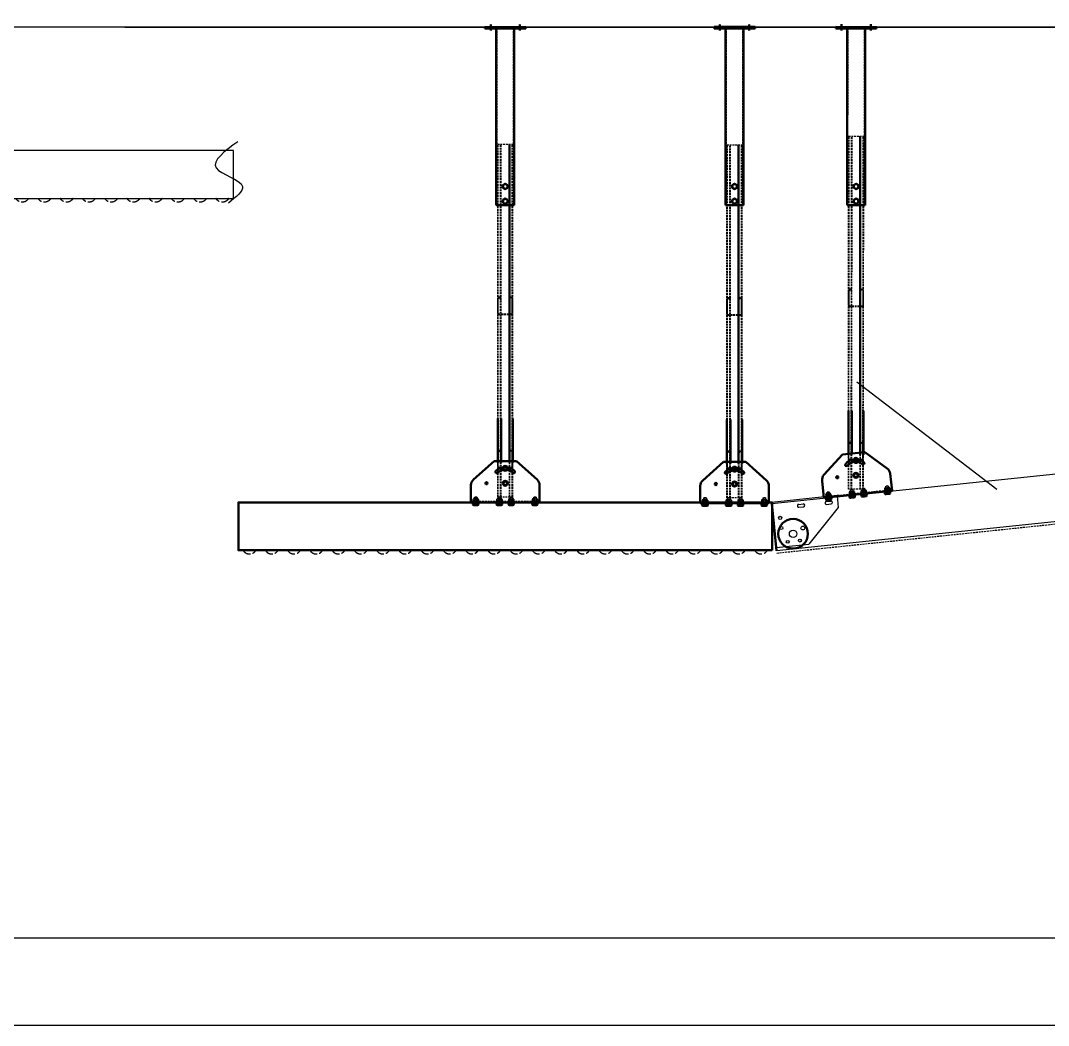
# Model space of a CAD drawing. Header units: millimetres. Extents: x 0 to 461941, y -159644 to 4828.
# Drawn here: x 145868 to 149389, y -151818 to -148375 of the extents above; entities that cross this region are included whole.
import ezdxf

# ---------------------------------------------------------------- set-up
doc = ezdxf.new("R2010")
doc.units = ezdxf.units.MM
for name, pattern in [('Xref Conv Decant Empty Tote$0$AM_ISO02W050', [7.5, 6, -1.5]), ('Xref Conv Decant In$0$AM_ISO02W050', [7.5, 6, -1.5]), ('Xref Conv Decant In$0$CENTER', [7, 4, -1, 1, -1]), ('Xref Conv Decant In$0$HIDDEN', [9.525, 6.35, -3.175]), ('Xref Conv Decant In$0$P02582 Conveyor Elevations$0$HIDDEN', [9.525, 6.35, -3.175])]:
    doc.linetypes.add(name, pattern=pattern)
for name, color, linetype in [('AM_BOR', 4, 'Continuous'), ('Xref Conv Decant Empty Tote$0$B', 4, 'Continuous'), ('Xref Conv Decant Empty Tote$0$Conv - Empty Tote', 35, 'Continuous'), ('Xref Conv Decant Empty Tote$0$Mezz', 1, 'Continuous'), ('Xref Conv Decant In$0$P02582 Conveyor Elevations$0$Conv', 131, 'Continuous'), ('Xref Conv Decant In$0$P_Number1', 4, 'Continuous'), ('Xref Conv Decant Product Tote$0$B', 4, 'Continuous')]:
    doc.layers.add(name, color=color, linetype=linetype)
for name, color, linetype, lineweight in [('Xref Conv Decant Empty Tote$0$Hidden', 9, 'Xref Conv Decant Empty Tote$0$AM_ISO02W050', 25), ('Xref Conv Decant In$0$Conv Decant In Out', 5, 'Continuous', 50), ('Xref Conv Decant In$0$ConvBed', 5, 'Continuous', 50), ('Xref Conv Decant In$0$Hidden', 9, 'Xref Conv Decant In$0$AM_ISO02W050', 25)]:
    doc.layers.add(name, color=color, linetype=linetype, lineweight=lineweight)

# ---------------------------------------------------------------- blocks, each defined once
blk = doc.blocks.new('*U177')
blk.add_lwpolyline([(0, 0), (914.4, 0), (914.4, -163.5), (0, -163.5)], close=True)
at = {"layer": 'Xref Conv Decant Empty Tote$0$Hidden', "ltscale": 5}
for centre in [(38.1, -12), (114.3, -12), (190.5, -12), (266.7, -12), (342.9, -12), (419.1, -12), (495.3, -12), (571.5, -12), (647.7, -12), (723.9, -12), (800.1, -12), (876.3, -12)]:
    blk.add_arc(centre, 25, 28.6854, 151.3146, dxfattribs=at)
blk = doc.blocks.new('Xref Conv Decant Empty Tote')
at = {"layer": 'Xref Conv Decant Empty Tote$0$B'}
blk.add_line((242903.7, -148397.6), (134788.8, -148397.6), dxfattribs=at)
at = {"layer": 'Xref Conv Decant Empty Tote$0$Conv - Empty Tote'}
blk.add_spline([(146611.9, -148790.4), (146537.9, -148880.2), (146627.8, -148943.5), (146579.7, -149000.6)], degree=3, dxfattribs=at)
at = {"layer": 'Xref Conv Decant Empty Tote$0$Mezz'}
blk.add_lwpolyline([(144253.6, -151517.6), (239475.4, -151517.6), (239475.4, -151817.6), (144253.6, -151817.6)], close=True, dxfattribs=at)
at = {"layer": 'Xref Conv Decant Empty Tote$0$Conv - Empty Tote', "xscale": -1, "rotation": 180}
blk.add_blockref('*U177', (145682.6, -148984.6), dxfattribs=at)
blk = doc.blocks.new('Xref Conv Decant Product Tote')
at = {"layer": 'Xref Conv Decant Product Tote$0$B'}
blk.add_line((242903.7, -148397.6), (134788.8, -148397.6), dxfattribs=at)
blk = doc.blocks.new('*U450')
blk.add_lwpolyline([(0, 0), (1828.8, 0), (1828.8, -163.5), (0, -163.5)], close=True)
at = {"layer": 'Xref Conv Decant In$0$Hidden', "ltscale": 5}
for centre in [(38.1, -12), (114.3, -12), (190.5, -12), (266.7, -12), (342.9, -12), (419.1, -12), (495.3, -12), (571.5, -12), (647.7, -12), (723.9, -12), (800.1, -12), (876.3, -12), (952.5, -12), (1028.7, -12), (1104.9, -12), (1181.1, -12), (1257.3, -12), (1333.5, -12), (1409.7, -12), (1485.9, -12), (1562.1, -12), (1638.3, -12), (1714.5, -12), (1790.7, -12)]:
    blk.add_arc(centre, 25, 28.6854, 151.3146, dxfattribs=at)
blk = doc.blocks.new('*U453')
at = {"linetype": 'Continuous'}
for p, q in [((0, 0), (0, -59.2)), ((0, 0), (235, 0)), ((235, 0), (235, -59.2)), ((79.4, -141.4), (8.5, -78.2)), ((155.6, -141.4), (226.5, -78.2)), ((91.5, -136.4), (91.5, -287)), ((103.5, -136.4), (103.5, -1227)), ((131.5, -136.4), (131.5, -287)), ((143.5, -136.4), (143.5, -287)), ((79.4, -141.4), (155.6, -141.4)), ((86.5, -1021.2), (148.5, -1021.2)), ((86.5, -1021.2), (86.5, -1626.2)), ((148.5, -1021.2), (148.5, -1626.2)), ((187.5, -1626.2), (47.5, -1626.2)), ((47.5, -1626.2), (47.5, -1631.2)), ((187.5, -1631.2), (47.5, -1631.2)), ((187.5, -1626.2), (187.5, -1631.2))]:
    blk.add_line(p, q, dxfattribs=at)
for p, q in [((6.9, 7.5), (6.9, 2)), ((6.9, 2), (25.4, 2)), ((9.2, 9), (11.5, 9)), ((11.5, 9), (11.5, 2)), ((11.5, 9), (20.8, 9)), ((20.8, 9), (20.8, 2)), ((20.8, 9), (23.1, 9)), ((25.4, 7.5), (25.4, 2)), ((88, 7.5), (88, 2)), ((88, 2), (106.5, 2)), ((90.3, 9), (92.6, 9)), ((92.6, 9), (92.6, 2)), ((92.6, 9), (101.8, 9)), ((101.8, 9), (101.8, 2)), ((101.8, 9), (104.2, 9)), ((106.5, 7.5), (106.5, 2)), ((128.5, 7.5), (128.5, 2)), ((128.5, 2), (147, 2)), ((130.8, 9), (133.2, 9)), ((133.2, 9), (133.2, 2)), ((133.2, 9), (142.4, 9)), ((142.4, 9), (142.4, 2)), ((142.4, 9), (144.7, 9)), ((147, 7.5), (147, 2)), ((209.6, 7.5), (209.6, 2)), ((209.6, 2), (228.1, 2)), ((211.9, 9), (214.2, 9)), ((214.2, 9), (214.2, 2)), ((214.2, 9), (223.5, 9)), ((223.5, 9), (223.5, 2)), ((223.5, 9), (225.8, 9)), ((228.1, 7.5), (228.1, 2)), ((117.5, -109.3), (111.1, -113)), ((111.1, -113), (111.1, -120.4)), ((111.1, -120.4), (117.5, -124.1)), ((123.9, -113), (117.5, -109.3)), ((117.5, -124.1), (123.9, -120.4)), ((123.9, -120.4), (123.9, -113))]:
    blk.add_line(p, q)
at = {"linetype": 'Xref Conv Decant In$0$CENTER'}
for p, q in [((67.5, -1619.3), (67.5, -1640.9)), ((167.5, -1619.3), (167.5, -1640.9))]:
    blk.add_line(p, q, dxfattribs=at)
for points in [[(111.1, -69.4), (117.5, -73.1), (123.9, -69.4), (123.9, -62), (117.5, -58.3), (111.1, -62)], [(109.5, -1038.8), (117.5, -1043.4), (125.5, -1038.8), (125.5, -1029.5), (117.5, -1024.9), (109.5, -1029.5)], [(109.5, -1089.8), (117.5, -1094.4), (125.5, -1089.8), (125.5, -1080.5), (117.5, -1075.9), (109.5, -1080.5)]]:
    blk.add_lwpolyline(points, close=True)
for centre, radius in [((117.5, -65.7), 8.4), ((117.5, -65.7), 6.4), ((117.5, -116.7), 8.4), ((117.5, -116.7), 6.4), ((117.5, -1034.2), 8), ((117.5, -1085.2), 8)]:
    blk.add_circle(centre, radius)
at = {"linetype": 'Continuous'}
blk.add_circle((181.8, -65.7), 3.6, dxfattribs=at)
for centre, radius, start, end in [((9.2, 6.5), 2.53, 23.991, 156.009), ((16.1, 1.1), 7.86, 54.0166, 125.9834), ((23.1, 6.5), 2.53, 23.991, 156.009), ((90.3, 6.5), 2.53, 23.991, 156.009), ((97.2, 1.1), 7.86, 54.0166, 125.9834), ((104.2, 6.5), 2.53, 23.991, 156.009), ((130.8, 6.5), 2.53, 23.991, 156.009), ((137.8, 1.1), 7.86, 54.0166, 125.9834), ((144.7, 6.5), 2.53, 23.991, 156.009), ((211.9, 6.5), 2.53, 23.991, 156.009), ((218.8, 1.1), 7.86, 54.0166, 125.9834), ((225.8, 6.5), 2.53, 23.991, 156.009)]:
    blk.add_arc(centre, radius, start, end)
for centre, radius, start, end in [((25.4, -59.2), 25.4, 180, 228.2691), ((209.6, -59.2), 25.4, 311.7309, 0), ((88.7, -104.7), 4.4, 45, 225), ((117.5, -75.9), 36.4, 225, 270), ((117.5, -75.9), 36.4, 270, 315), ((146.3, -104.7), 4.4, 315, 135), ((116.3, -77.6), 43.1, 224.5473, 271.6144), ((118.7, -77.6), 43.1, 268.3856, 315.4527)]:
    blk.add_arc(centre, radius, start, end, dxfattribs=at)
at = {"layer": 'Xref Conv Decant In$0$Hidden', "linetype": 'Xref Conv Decant In$0$HIDDEN'}
for p, q in [((11.1, -17), (11.1, 2)), ((12.1, -18), (12.1, 2)), ((20.1, -18), (20.1, 2)), ((21.1, -17), (21.1, 2)), ((92.2, -17), (92.2, 2)), ((93.2, -18), (93.2, 2)), ((101.2, -18), (101.2, 2)), ((102.2, -17), (102.2, 2)), ((132.8, -17), (132.8, 2)), ((133.8, -18), (133.8, 2)), ((141.8, -18), (141.8, 2)), ((142.8, -17), (142.8, 2)), ((213.8, -17), (213.8, 2)), ((214.8, -18), (214.8, 2)), ((222.8, -18), (222.8, 2)), ((223.8, -17), (223.8, 2)), ((0, -3), (235, -3)), ((12.1, -18), (11.1, -17)), ((11.1, -17), (21.1, -17)), ((12.1, -18), (20.1, -18)), ((20.1, -18), (21.1, -17)), ((91.5, -18), (91.5, -158.8)), ((91.5, -18), (143.5, -18)), ((92.2, -17), (102.2, -17)), ((93.2, -18), (92.2, -17)), ((93.2, -18), (101.2, -18)), ((93.5, -18), (93.5, -1227)), ((101.2, -18), (102.2, -17)), ((101.5, -18), (101.5, -1227)), ((103.5, -18), (103.5, -158.8)), ((131.5, -18), (131.5, -158.8)), ((132.8, -17), (142.8, -17)), ((133.8, -18), (132.8, -17)), ((133.5, -18), (133.5, -1227)), ((133.8, -18), (141.8, -18)), ((141.5, -18), (141.5, -1227)), ((141.8, -18), (142.8, -17)), ((143.5, -18), (143.5, -158.8)), ((213.8, -17), (223.8, -17)), ((214.8, -18), (213.8, -17)), ((214.8, -18), (222.8, -18)), ((222.8, -18), (223.8, -17)), ((91.5, -128), (91.5, -173)), ((93.5, -128), (93.5, -173)), ((96.5, -118), (138.5, -118)), ((96.5, -120), (138.5, -120)), ((141.5, -128), (141.5, -173)), ((143.5, -128), (143.5, -173)), ((91.5, -142), (91.5, -1227)), ((96.5, -176), (98.5, -176)), ((101.5, -170), (101.5, -173)), ((101.5, -170), (103.5, -170)), ((103.5, -142), (103.5, -287)), ((103.5, -170), (103.5, -173)), ((131.5, -142), (131.5, -1227)), ((131.5, -170), (131.5, -173)), ((131.5, -170), (133.5, -170)), ((133.5, -170), (131.5, -170)), ((133.5, -170), (133.5, -173)), ((133.5, -170), (133.5, -173)), ((138.5, -176), (136.5, -176)), ((143.5, -142), (143.5, -1227)), ((98.5, -178), (96.5, -178)), ((136.5, -178), (138.5, -178)), ((91.5, -653), (91.5, -698)), ((93.5, -653), (93.5, -698)), ((96.5, -643), (138.5, -643)), ((96.5, -645), (138.5, -645)), ((141.5, -653), (141.5, -698)), ((143.5, -653), (143.5, -698)), ((96.5, -701), (98.5, -701)), ((98.5, -703), (96.5, -703)), ((101.5, -695), (103.5, -695)), ((101.5, -695), (101.5, -698)), ((103.5, -695), (103.5, -698)), ((133.5, -695), (131.5, -695)), ((131.5, -695), (133.5, -695)), ((131.5, -695), (131.5, -698)), ((133.5, -695), (133.5, -698)), ((133.5, -695), (133.5, -698)), ((138.5, -701), (136.5, -701)), ((136.5, -703), (138.5, -703)), ((89.5, -1021.2), (89.5, -1626.2)), ((145.5, -1021.2), (145.5, -1626.2)), ((143.5, -1227), (91.5, -1227))]:
    blk.add_line(p, q, dxfattribs=at)
at = {"layer": 'Xref Conv Decant In$0$Hidden', "linetype": 'Xref Conv Decant In$0$CENTER'}
for p, q in [((16.1, 10.6), (16.1, -9.3)), ((97.2, -8.6), (97.2, 11.3)), ((97.2, 10.6), (97.2, -9.3)), ((137.8, -8.6), (137.8, 11.3)), ((218.8, -8.6), (218.8, 11.3))]:
    blk.add_line(p, q, dxfattribs=at)
at = {"layer": 'Xref Conv Decant In$0$Hidden'}
for p, q in [((16.1, 8.6), (16.1, -11.3)), ((97.2, 8.6), (97.2, -11.3)), ((137.8, 8.6), (137.8, -11.3)), ((218.8, 8.6), (218.8, -11.3))]:
    blk.add_line(p, q, dxfattribs=at)
for points in [[(6.9, -5), (4.9, -3)], [(27.4, -3), (4.9, -3)], [(25.4, -5), (6.9, -5)], [(6.9, -10.5), (6.9, -5)], [(23.1, -12), (20.8, -12), (11.5, -12), (9.2, -12)], [(11.5, -12), (11.5, -5)], [(20.8, -12), (20.8, -5)], [(27.4, -3), (25.4, -5)], [(25.4, -10.5), (25.4, -5)], [(88, -5), (86, -3)], [(108.5, -3), (86, -3)], [(106.5, -5), (88, -5)], [(88, -10.5), (88, -5)], [(104.2, -12), (101.8, -12), (92.6, -12), (90.3, -12)], [(92.6, -12), (92.6, -5)], [(101.8, -12), (101.8, -5)], [(108.5, -3), (106.5, -5)], [(106.5, -10.5), (106.5, -5)], [(128.5, -5), (126.5, -3)], [(149, -3), (126.5, -3)], [(147, -5), (128.5, -5)], [(128.5, -10.5), (128.5, -5)], [(144.7, -12), (142.4, -12), (133.2, -12), (130.8, -12)], [(133.2, -12), (133.2, -5)], [(142.4, -12), (142.4, -5)], [(149, -3), (147, -5)], [(147, -10.5), (147, -5)], [(209.6, -5), (207.6, -3)], [(230.1, -3), (207.6, -3)], [(228.1, -5), (209.6, -5)], [(209.6, -10.5), (209.6, -5)], [(225.8, -12), (223.5, -12), (214.2, -12), (211.9, -12)], [(214.2, -12), (214.2, -5)], [(223.5, -12), (223.5, -5)], [(230.1, -3), (228.1, -5)], [(228.1, -10.5), (228.1, -5)]]:
    blk.add_lwpolyline(points, dxfattribs=at)
for centre, radius, start, end in [((9.2, -9.5), 2.53, 203.991, 336.009), ((16.1, -4.1), 7.86, 234.0166, 305.9834), ((23.1, -9.5), 2.53, 203.991, 336.009), ((90.3, -9.5), 2.53, 203.991, 336.009), ((97.2, -4.1), 7.86, 234.0166, 305.9834), ((104.2, -9.5), 2.53, 203.991, 336.009), ((130.8, -9.5), 2.53, 203.991, 336.009), ((137.8, -4.1), 7.86, 234.0166, 305.9834), ((144.7, -9.5), 2.53, 203.991, 336.009), ((211.9, -9.5), 2.53, 203.991, 336.009), ((218.8, -4.1), 7.86, 234.0166, 305.9834), ((225.8, -9.5), 2.53, 203.991, 336.009)]:
    blk.add_arc(centre, radius, start, end, dxfattribs=at)
at = {"layer": 'Xref Conv Decant In$0$Hidden', "linetype": 'Xref Conv Decant In$0$HIDDEN'}
for centre, radius, start, end in [((96.5, -123), 5, 90, 180), ((96.5, -123), 3, 90, 180), ((138.5, -123), 5, 0, 90), ((138.5, -123), 3, 0, 90), ((96.5, -173), 5, 180, 270), ((96.5, -173), 5, 180, 270), ((96.5, -173), 3, 180, 270), ((98.5, -173), 3, 270, 0), ((98.5, -173), 5, 270, 0), ((136.5, -173), 5, 180, 270), ((136.5, -173), 3, 180, 270), ((138.5, -173), 5, 270, 0), ((138.5, -173), 3, 270, 0), ((96.5, -648), 5, 90, 180), ((96.5, -648), 3, 90, 180), ((138.5, -648), 5, 0, 90), ((138.5, -648), 3, 0, 90), ((96.5, -698), 5, 180, 270), ((96.5, -698), 5, 180, 270), ((96.5, -698), 3, 180, 270), ((98.5, -698), 5, 270, 0), ((98.5, -698), 3, 270, 0), ((136.5, -698), 5, 180, 270), ((136.5, -698), 3, 180, 270), ((138.5, -698), 3, 270, 0), ((138.5, -698), 5, 270, 0)]:
    blk.add_arc(centre, radius, start, end, dxfattribs=at)
blk = doc.blocks.new('*U452')
at = {"linetype": 'Continuous'}
for p, q in [((0, 0), (0, -59.2)), ((0, 0), (235, 0)), ((235, 0), (235, -59.2)), ((79.4, -141.4), (8.5, -78.2)), ((155.6, -141.4), (226.5, -78.2)), ((91.5, -136.4), (91.5, -287)), ((103.5, -136.4), (103.5, -1227)), ((131.5, -136.4), (131.5, -287)), ((143.5, -136.4), (143.5, -287)), ((79.4, -141.4), (155.6, -141.4)), ((86.5, -1018.5), (148.5, -1018.5)), ((86.5, -1018.5), (86.5, -1623.5)), ((148.5, -1018.5), (148.5, -1623.5)), ((187.5, -1623.5), (47.5, -1623.5)), ((47.5, -1623.5), (47.5, -1628.5)), ((187.5, -1628.5), (47.5, -1628.5)), ((187.5, -1623.5), (187.5, -1628.5))]:
    blk.add_line(p, q, dxfattribs=at)
for p, q in [((6.9, 7.5), (6.9, 2)), ((6.9, 2), (25.4, 2)), ((9.2, 9), (11.5, 9)), ((11.5, 9), (11.5, 2)), ((11.5, 9), (20.8, 9)), ((20.8, 9), (20.8, 2)), ((20.8, 9), (23.1, 9)), ((25.4, 7.5), (25.4, 2)), ((88, 7.5), (88, 2)), ((88, 2), (106.5, 2)), ((90.3, 9), (92.6, 9)), ((92.6, 9), (92.6, 2)), ((92.6, 9), (101.8, 9)), ((101.8, 9), (101.8, 2)), ((101.8, 9), (104.2, 9)), ((106.5, 7.5), (106.5, 2)), ((128.5, 7.5), (128.5, 2)), ((128.5, 2), (147, 2)), ((130.8, 9), (133.2, 9)), ((133.2, 9), (133.2, 2)), ((133.2, 9), (142.4, 9)), ((142.4, 9), (142.4, 2)), ((142.4, 9), (144.7, 9)), ((147, 7.5), (147, 2)), ((209.6, 7.5), (209.6, 2)), ((209.6, 2), (228.1, 2)), ((211.9, 9), (214.2, 9)), ((214.2, 9), (214.2, 2)), ((214.2, 9), (223.5, 9)), ((223.5, 9), (223.5, 2)), ((223.5, 9), (225.8, 9)), ((228.1, 7.5), (228.1, 2)), ((117.5, -109.3), (111.1, -113)), ((111.1, -113), (111.1, -120.4)), ((111.1, -120.4), (117.5, -124.1)), ((123.9, -113), (117.5, -109.3)), ((117.5, -124.1), (123.9, -120.4)), ((123.9, -120.4), (123.9, -113))]:
    blk.add_line(p, q)
at = {"linetype": 'Xref Conv Decant In$0$CENTER'}
for p, q in [((67.5, -1616.7), (67.5, -1638.3)), ((167.5, -1616.7), (167.5, -1638.3))]:
    blk.add_line(p, q, dxfattribs=at)
for points in [[(111.1, -69.4), (117.5, -73.1), (123.9, -69.4), (123.9, -62), (117.5, -58.3), (111.1, -62)], [(109.5, -1036.1), (117.5, -1040.7), (125.5, -1036.1), (125.5, -1026.9), (117.5, -1022.3), (109.5, -1026.9)], [(109.5, -1087.1), (117.5, -1091.7), (125.5, -1087.1), (125.5, -1077.9), (117.5, -1073.3), (109.5, -1077.9)]]:
    blk.add_lwpolyline(points, close=True)
for centre, radius in [((117.5, -65.7), 8.4), ((117.5, -65.7), 6.4), ((117.5, -116.7), 8.4), ((117.5, -116.7), 6.4), ((117.5, -1031.5), 8), ((117.5, -1082.5), 8)]:
    blk.add_circle(centre, radius)
at = {"linetype": 'Continuous'}
blk.add_circle((181.8, -65.7), 3.6, dxfattribs=at)
for centre, radius, start, end in [((9.2, 6.5), 2.53, 23.991, 156.009), ((16.1, 1.1), 7.86, 54.0166, 125.9834), ((23.1, 6.5), 2.53, 23.991, 156.009), ((90.3, 6.5), 2.53, 23.991, 156.009), ((97.2, 1.1), 7.86, 54.0166, 125.9834), ((104.2, 6.5), 2.53, 23.991, 156.009), ((130.8, 6.5), 2.53, 23.991, 156.009), ((137.8, 1.1), 7.86, 54.0166, 125.9834), ((144.7, 6.5), 2.53, 23.991, 156.009), ((211.9, 6.5), 2.53, 23.991, 156.009), ((218.8, 1.1), 7.86, 54.0166, 125.9834), ((225.8, 6.5), 2.53, 23.991, 156.009)]:
    blk.add_arc(centre, radius, start, end)
for centre, radius, start, end in [((25.4, -59.2), 25.4, 180, 228.2691), ((209.6, -59.2), 25.4, 311.7309, 0), ((88.7, -104.7), 4.4, 45, 225), ((117.5, -75.9), 36.4, 225, 270), ((117.5, -75.9), 36.4, 270, 315), ((146.3, -104.7), 4.4, 315, 135), ((116.3, -77.6), 43.1, 224.5473, 271.6144), ((118.7, -77.6), 43.1, 268.3856, 315.4527)]:
    blk.add_arc(centre, radius, start, end, dxfattribs=at)
at = {"layer": 'Xref Conv Decant In$0$Hidden', "linetype": 'Xref Conv Decant In$0$HIDDEN'}
for p, q in [((11.1, -17), (11.1, 2)), ((12.1, -18), (12.1, 2)), ((20.1, -18), (20.1, 2)), ((21.1, -17), (21.1, 2)), ((92.2, -17), (92.2, 2)), ((93.2, -18), (93.2, 2)), ((101.2, -18), (101.2, 2)), ((102.2, -17), (102.2, 2)), ((132.8, -17), (132.8, 2)), ((133.8, -18), (133.8, 2)), ((141.8, -18), (141.8, 2)), ((142.8, -17), (142.8, 2)), ((213.8, -17), (213.8, 2)), ((214.8, -18), (214.8, 2)), ((222.8, -18), (222.8, 2)), ((223.8, -17), (223.8, 2)), ((0, -3), (235, -3)), ((12.1, -18), (11.1, -17)), ((11.1, -17), (21.1, -17)), ((12.1, -18), (20.1, -18)), ((20.1, -18), (21.1, -17)), ((91.5, -18), (91.5, -158.8)), ((91.5, -18), (143.5, -18)), ((92.2, -17), (102.2, -17)), ((93.2, -18), (92.2, -17)), ((93.2, -18), (101.2, -18)), ((93.5, -18), (93.5, -1227)), ((101.2, -18), (102.2, -17)), ((101.5, -18), (101.5, -1227)), ((103.5, -18), (103.5, -158.8)), ((131.5, -18), (131.5, -158.8)), ((132.8, -17), (142.8, -17)), ((133.8, -18), (132.8, -17)), ((133.5, -18), (133.5, -1227)), ((133.8, -18), (141.8, -18)), ((141.5, -18), (141.5, -1227)), ((141.8, -18), (142.8, -17)), ((143.5, -18), (143.5, -158.8)), ((213.8, -17), (223.8, -17)), ((214.8, -18), (213.8, -17)), ((214.8, -18), (222.8, -18)), ((222.8, -18), (223.8, -17)), ((91.5, -128), (91.5, -173)), ((93.5, -128), (93.5, -173)), ((96.5, -118), (138.5, -118)), ((96.5, -120), (138.5, -120)), ((141.5, -128), (141.5, -173)), ((143.5, -128), (143.5, -173)), ((91.5, -142), (91.5, -1227)), ((96.5, -176), (98.5, -176)), ((101.5, -170), (101.5, -173)), ((101.5, -170), (103.5, -170)), ((103.5, -142), (103.5, -287)), ((103.5, -170), (103.5, -173)), ((131.5, -142), (131.5, -1227)), ((131.5, -170), (131.5, -173)), ((131.5, -170), (133.5, -170)), ((133.5, -170), (131.5, -170)), ((133.5, -170), (133.5, -173)), ((133.5, -170), (133.5, -173)), ((138.5, -176), (136.5, -176)), ((143.5, -142), (143.5, -1227)), ((98.5, -178), (96.5, -178)), ((136.5, -178), (138.5, -178)), ((91.5, -653), (91.5, -698)), ((93.5, -653), (93.5, -698)), ((96.5, -643), (138.5, -643)), ((96.5, -645), (138.5, -645)), ((141.5, -653), (141.5, -698)), ((143.5, -653), (143.5, -698)), ((96.5, -701), (98.5, -701)), ((98.5, -703), (96.5, -703)), ((101.5, -695), (103.5, -695)), ((101.5, -695), (101.5, -698)), ((103.5, -695), (103.5, -698)), ((133.5, -695), (131.5, -695)), ((131.5, -695), (133.5, -695)), ((131.5, -695), (131.5, -698)), ((133.5, -695), (133.5, -698)), ((133.5, -695), (133.5, -698)), ((138.5, -701), (136.5, -701)), ((136.5, -703), (138.5, -703)), ((89.5, -1018.5), (89.5, -1623.5)), ((145.5, -1018.5), (145.5, -1623.5)), ((143.5, -1227), (91.5, -1227))]:
    blk.add_line(p, q, dxfattribs=at)
at = {"layer": 'Xref Conv Decant In$0$Hidden', "linetype": 'Xref Conv Decant In$0$CENTER'}
for p, q in [((16.1, 10.6), (16.1, -9.3)), ((97.2, -8.6), (97.2, 11.3)), ((97.2, 10.6), (97.2, -9.3)), ((137.8, -8.6), (137.8, 11.3)), ((218.8, -8.6), (218.8, 11.3))]:
    blk.add_line(p, q, dxfattribs=at)
at = {"layer": 'Xref Conv Decant In$0$Hidden'}
for p, q in [((16.1, 8.6), (16.1, -11.3)), ((97.2, 8.6), (97.2, -11.3)), ((137.8, 8.6), (137.8, -11.3)), ((218.8, 8.6), (218.8, -11.3))]:
    blk.add_line(p, q, dxfattribs=at)
for points in [[(6.9, -5), (4.9, -3)], [(27.4, -3), (4.9, -3)], [(25.4, -5), (6.9, -5)], [(6.9, -10.5), (6.9, -5)], [(23.1, -12), (20.8, -12), (11.5, -12), (9.2, -12)], [(11.5, -12), (11.5, -5)], [(20.8, -12), (20.8, -5)], [(27.4, -3), (25.4, -5)], [(25.4, -10.5), (25.4, -5)], [(88, -5), (86, -3)], [(108.5, -3), (86, -3)], [(106.5, -5), (88, -5)], [(88, -10.5), (88, -5)], [(104.2, -12), (101.8, -12), (92.6, -12), (90.3, -12)], [(92.6, -12), (92.6, -5)], [(101.8, -12), (101.8, -5)], [(108.5, -3), (106.5, -5)], [(106.5, -10.5), (106.5, -5)], [(128.5, -5), (126.5, -3)], [(149, -3), (126.5, -3)], [(147, -5), (128.5, -5)], [(128.5, -10.5), (128.5, -5)], [(144.7, -12), (142.4, -12), (133.2, -12), (130.8, -12)], [(133.2, -12), (133.2, -5)], [(142.4, -12), (142.4, -5)], [(149, -3), (147, -5)], [(147, -10.5), (147, -5)], [(209.6, -5), (207.6, -3)], [(230.1, -3), (207.6, -3)], [(228.1, -5), (209.6, -5)], [(209.6, -10.5), (209.6, -5)], [(225.8, -12), (223.5, -12), (214.2, -12), (211.9, -12)], [(214.2, -12), (214.2, -5)], [(223.5, -12), (223.5, -5)], [(230.1, -3), (228.1, -5)], [(228.1, -10.5), (228.1, -5)]]:
    blk.add_lwpolyline(points, dxfattribs=at)
for centre, radius, start, end in [((9.2, -9.5), 2.53, 203.991, 336.009), ((16.1, -4.1), 7.86, 234.0166, 305.9834), ((23.1, -9.5), 2.53, 203.991, 336.009), ((90.3, -9.5), 2.53, 203.991, 336.009), ((97.2, -4.1), 7.86, 234.0166, 305.9834), ((104.2, -9.5), 2.53, 203.991, 336.009), ((130.8, -9.5), 2.53, 203.991, 336.009), ((137.8, -4.1), 7.86, 234.0166, 305.9834), ((144.7, -9.5), 2.53, 203.991, 336.009), ((211.9, -9.5), 2.53, 203.991, 336.009), ((218.8, -4.1), 7.86, 234.0166, 305.9834), ((225.8, -9.5), 2.53, 203.991, 336.009)]:
    blk.add_arc(centre, radius, start, end, dxfattribs=at)
at = {"layer": 'Xref Conv Decant In$0$Hidden', "linetype": 'Xref Conv Decant In$0$HIDDEN'}
for centre, radius, start, end in [((96.5, -123), 5, 90, 180), ((96.5, -123), 3, 90, 180), ((138.5, -123), 5, 0, 90), ((138.5, -123), 3, 0, 90), ((96.5, -173), 5, 180, 270), ((96.5, -173), 5, 180, 270), ((96.5, -173), 3, 180, 270), ((98.5, -173), 3, 270, 0), ((98.5, -173), 5, 270, 0), ((136.5, -173), 5, 180, 270), ((136.5, -173), 3, 180, 270), ((138.5, -173), 5, 270, 0), ((138.5, -173), 3, 270, 0), ((96.5, -648), 5, 90, 180), ((96.5, -648), 3, 90, 180), ((138.5, -648), 5, 0, 90), ((138.5, -648), 3, 0, 90), ((96.5, -698), 5, 180, 270), ((96.5, -698), 5, 180, 270), ((96.5, -698), 3, 180, 270), ((98.5, -698), 5, 270, 0), ((98.5, -698), 3, 270, 0), ((136.5, -698), 5, 180, 270), ((136.5, -698), 3, 180, 270), ((138.5, -698), 3, 270, 0), ((138.5, -698), 5, 270, 0)]:
    blk.add_arc(centre, radius, start, end, dxfattribs=at)
blk = doc.blocks.new('Xref Conv Decant In$0$9405 End Pulley')
blk.add_circle((-62, -52.3), 50.8)
at = {"layer": 'Xref Conv Decant In$0$P02582 Conveyor Elevations$0$Conv', "color": 0}
for p, q in [((-225.4, -125.8), (-112.4, -11.5)), ((0, -11.5), (-112.4, -11.5)), ((0, -167.1), (0, -11.5)), ((-225.4, -167.1), (-225.4, -125.8)), ((-187, -140.5), (-202.4, -140.5)), ((-91.7, -140.5), (-107.1, -140.5)), ((-225.4, -167.1), (0, -167.1)), ((-187, -150.5), (-202.4, -150.5)), ((-91.7, -150.5), (-107.1, -150.5))]:
    blk.add_line(p, q, dxfattribs=at)
for centre, radius in [((-82.9, -26.9), 5), ((-41.2, -26.9), 5), ((-97.5, -68.3), 6.5), ((-62, -52.3), 12.7)]:
    blk.add_circle(centre, radius, dxfattribs=at)
for centre, start, end in [((-202.4, -145.5), 90, 270), ((-187, -145.5), 270, 90), ((-107.1, -145.5), 90, 270), ((-91.7, -145.5), 270, 90)]:
    blk.add_arc(centre, 5, start, end, dxfattribs=at)
blk = doc.blocks.new('*U455')
at = {"layer": 'Xref Conv Decant In$0$Hidden', "linetype": 'Xref Conv Decant In$0$P02582 Conveyor Elevations$0$HIDDEN'}
blk.add_line((11383.6, 1609.6), (-1, 7.4), dxfattribs=at)
at = {"layer": 'Xref Conv Decant In$0$P02582 Conveyor Elevations$0$Conv', "color": 0}
blk.add_lwpolyline([(11407.4, 1440.3), (22.8, -161.9), (0, 0), (11384.6, 1602.2)], close=True, dxfattribs=at)
for centre in [(11371.7, 1523.4), (11376.5, 1488.8)]:
    blk.add_circle(centre, 5.5, dxfattribs=at)
at = {"rotation": 8.010689412684503}
blk.add_blockref('Xref Conv Decant In$0$9405 End Pulley', (11384.6, 1602.2), dxfattribs=at)
blk = doc.blocks.new('*U461')
at = {"linetype": 'Continuous'}
for p, q in [((0, 0), (0, -59.2)), ((0, 0), (235, 0)), ((235, 0), (235, -59.2)), ((79.4, -141.4), (8.5, -78.2)), ((155.6, -141.4), (226.5, -78.2)), ((96.2, -134.5), (-17.8, -1219.2)), ((84.3, -133.3), (68.5, -283.1)), ((124, -137.5), (108.3, -287.3)), ((136, -138.7), (120.2, -288.5)), ((79.4, -141.4), (155.6, -141.4)), ((-10.1, -983), (-73.3, -1584.7)), ((-10.1, -983), (51.6, -989.5)), ((51.6, -989.5), (-11.7, -1591.1)), ((-112.1, -1580.6), (-112.6, -1585.6)), ((27.1, -1595.2), (-112.1, -1580.6)), ((26.6, -1600.2), (-112.6, -1585.6)), ((27.1, -1595.2), (26.6, -1600.2))]:
    blk.add_line(p, q, dxfattribs=at)
for p, q in [((6.9, 7.5), (6.9, 2)), ((6.9, 2), (25.4, 2)), ((9.2, 9), (11.5, 9)), ((11.5, 9), (11.5, 2)), ((11.5, 9), (20.8, 9)), ((20.8, 9), (20.8, 2)), ((20.8, 9), (23.1, 9)), ((25.4, 7.5), (25.4, 2)), ((88, 7.5), (88, 2)), ((88, 2), (106.5, 2)), ((90.3, 9), (92.6, 9)), ((92.6, 9), (92.6, 2)), ((92.6, 9), (101.8, 9)), ((101.8, 9), (101.8, 2)), ((101.8, 9), (104.2, 9)), ((106.5, 7.5), (106.5, 2)), ((128.5, 7.5), (128.5, 2)), ((128.5, 2), (147, 2)), ((130.8, 9), (133.2, 9)), ((133.2, 9), (133.2, 2)), ((133.2, 9), (142.4, 9)), ((142.4, 9), (142.4, 2)), ((142.4, 9), (144.7, 9)), ((147, 7.5), (147, 2)), ((209.6, 7.5), (209.6, 2)), ((209.6, 2), (228.1, 2)), ((211.9, 9), (214.2, 9)), ((214.2, 9), (214.2, 2)), ((214.2, 9), (223.5, 9)), ((223.5, 9), (223.5, 2)), ((223.5, 9), (225.8, 9)), ((228.1, 7.5), (228.1, 2)), ((106.2, -112.1), (105.4, -119.4)), ((105.4, -119.4), (111.4, -123.8)), ((112.9, -109.1), (106.2, -112.1)), ((111.4, -123.8), (118.1, -120.8)), ((118.9, -113.4), (112.9, -109.1)), ((118.1, -120.8), (118.9, -113.4))]:
    blk.add_line(p, q)
at = {"linetype": 'Xref Conv Decant In$0$CENTER'}
for p, q in [((-91.5, -1575.9), (-93.8, -1597.3)), ((8, -1586.3), (5.7, -1607.8))]:
    blk.add_line(p, q, dxfattribs=at)
for points in [[(111.1, -69.4), (117.5, -73.1), (123.9, -69.4), (123.9, -62), (117.5, -58.3), (111.1, -62)], [(11, -1002.9), (18.4, -1008.3), (26.9, -1004.6), (27.8, -995.4), (20.4, -990), (11.9, -993.7)], [(5.6, -1053.6), (13.1, -1059), (21.5, -1055.3), (22.5, -1046.1), (15, -1040.7), (6.6, -1044.4)]]:
    blk.add_lwpolyline(points, close=True)
for centre, radius in [((117.5, -65.7), 8.4), ((117.5, -65.7), 6.4), ((112.2, -116.4), 8.4), ((112.2, -116.4), 6.4), ((19.4, -999.1), 8), ((14.1, -1049.9), 8)]:
    blk.add_circle(centre, radius)
at = {"linetype": 'Continuous'}
blk.add_circle((181.8, -65.7), 3.6, dxfattribs=at)
for centre, radius, start, end in [((9.2, 6.5), 2.53, 23.991, 156.009), ((16.1, 1.1), 7.86, 54.0166, 125.9834), ((23.1, 6.5), 2.53, 23.991, 156.009), ((90.3, 6.5), 2.53, 23.991, 156.009), ((97.2, 1.1), 7.86, 54.0166, 125.9834), ((104.2, 6.5), 2.53, 23.991, 156.009), ((130.8, 6.5), 2.53, 23.991, 156.009), ((137.8, 1.1), 7.86, 54.0166, 125.9834), ((144.7, 6.5), 2.53, 23.991, 156.009), ((211.9, 6.5), 2.53, 23.991, 156.009), ((218.8, 1.1), 7.86, 54.0166, 125.9834), ((225.8, 6.5), 2.53, 23.991, 156.009)]:
    blk.add_arc(centre, radius, start, end)
for centre, radius, start, end in [((25.4, -59.2), 25.4, 180, 228.2691), ((209.6, -59.2), 25.4, 311.7309, 0), ((88.7, -104.7), 4.4, 45, 225), ((117.5, -75.9), 36.4, 225, 270), ((117.5, -75.9), 36.4, 270, 315), ((146.3, -104.7), 4.4, 315, 135), ((116.3, -77.6), 43.1, 224.5473, 271.6144), ((118.7, -77.6), 43.1, 268.3856, 315.4527)]:
    blk.add_arc(centre, radius, start, end, dxfattribs=at)
at = {"layer": 'Xref Conv Decant In$0$Hidden', "linetype": 'Xref Conv Decant In$0$HIDDEN'}
for p, q in [((11.1, -17), (11.1, 2)), ((12.1, -18), (12.1, 2)), ((20.1, -18), (20.1, 2)), ((21.1, -17), (21.1, 2)), ((92.2, -17), (92.2, 2)), ((93.2, -18), (93.2, 2)), ((101.2, -18), (101.2, 2)), ((102.2, -17), (102.2, 2)), ((132.8, -17), (132.8, 2)), ((133.8, -18), (133.8, 2)), ((141.8, -18), (141.8, 2)), ((142.8, -17), (142.8, 2)), ((213.8, -17), (213.8, 2)), ((214.8, -18), (214.8, 2)), ((222.8, -18), (222.8, 2)), ((223.8, -17), (223.8, 2)), ((98.6, -15.8), (-27.8, -1218.1)), ((106.6, -16.6), (-19.8, -1219)), ((0, -3), (235, -3)), ((12.1, -18), (11.1, -17)), ((11.1, -17), (21.1, -17)), ((138.4, -19.9), (12, -1222.3)), ((12.1, -18), (20.1, -18)), ((146.4, -20.8), (20, -1223.2)), ((20.1, -18), (21.1, -17)), ((96.6, -15.5), (81.9, -155.5)), ((92.2, -17), (102.2, -17)), ((93.2, -18), (92.2, -17)), ((93.2, -18), (101.2, -18)), ((108.6, -16.8), (93.8, -156.8)), ((96.6, -15.5), (148.3, -21)), ((101.2, -18), (102.2, -17)), ((136.4, -19.7), (121.7, -159.7)), ((132.8, -17), (142.8, -17)), ((133.8, -18), (132.8, -17)), ((148.3, -21), (133.6, -161)), ((133.8, -18), (141.8, -18)), ((141.8, -18), (142.8, -17)), ((213.8, -17), (223.8, -17)), ((214.8, -18), (213.8, -17)), ((214.8, -18), (222.8, -18)), ((222.8, -18), (223.8, -17)), ((83.7, -138.9), (-29.7, -1217.9)), ((85.1, -124.9), (80.4, -169.7)), ((95.6, -140.1), (80.4, -284.3)), ((87.1, -125.2), (82.4, -169.9)), ((90.9, -117.5), (132.7, -121.9)), ((91.1, -115.5), (132.9, -119.9)), ((134.9, -130.2), (130.2, -174.9)), ((136.8, -130.4), (132.1, -175.1)), ((123.4, -143.1), (10, -1222.1)), ((135.4, -144.3), (22, -1223.4)), ((86.9, -175.4), (84.9, -175.2)), ((85.1, -173.2), (87.1, -173.4)), ((90.7, -167.8), (90.4, -170.7)), ((90.7, -167.8), (92.7, -168)), ((92.7, -168), (92.4, -171)), ((120.5, -170.9), (120.2, -173.9)), ((120.5, -170.9), (122.5, -171.1)), ((122.5, -171.1), (120.5, -170.9)), ((122.5, -171.1), (122.2, -174.1)), ((122.5, -171.1), (122.2, -174.1)), ((124.7, -179.4), (126.6, -179.6)), ((126.9, -177.6), (124.9, -177.4)), ((30.3, -647.1), (25.5, -691.8)), ((32.2, -647.3), (27.5, -692)), ((36.1, -639.6), (77.8, -644)), ((36.3, -637.6), (78, -642)), ((80, -652.3), (75.3, -697)), ((82, -652.5), (77.3, -697.3)), ((32, -697.5), (30, -697.3)), ((30.2, -695.3), (32.2, -695.5)), ((35.8, -689.9), (35.5, -692.9)), ((35.8, -689.9), (37.8, -690.1)), ((37.8, -690.1), (37.5, -693.1)), ((65.6, -693), (65.3, -696)), ((67.6, -693.2), (65.6, -693)), ((65.6, -693), (67.6, -693.2)), ((67.6, -693.2), (67.3, -696.2)), ((67.6, -693.2), (67.3, -696.2)), ((69.8, -701.5), (71.8, -701.7)), ((72, -699.7), (70, -699.5)), ((-7.1, -983.3), (-70.3, -1585)), ((48.6, -989.1), (-14.6, -1590.8)), ((22, -1223.4), (-29.7, -1217.9))]:
    blk.add_line(p, q, dxfattribs=at)
at = {"layer": 'Xref Conv Decant In$0$Hidden', "linetype": 'Xref Conv Decant In$0$CENTER'}
for p, q in [((16.1, 10.6), (16.1, -9.3)), ((97.2, -8.6), (97.2, 11.3)), ((97.2, 10.6), (97.2, -9.3)), ((137.8, -8.6), (137.8, 11.3)), ((218.8, -8.6), (218.8, 11.3))]:
    blk.add_line(p, q, dxfattribs=at)
at = {"layer": 'Xref Conv Decant In$0$Hidden'}
for p, q in [((16.1, 8.6), (16.1, -11.3)), ((97.2, 8.6), (97.2, -11.3)), ((137.8, 8.6), (137.8, -11.3)), ((218.8, 8.6), (218.8, -11.3))]:
    blk.add_line(p, q, dxfattribs=at)
for points in [[(6.9, -5), (4.9, -3)], [(27.4, -3), (4.9, -3)], [(25.4, -5), (6.9, -5)], [(6.9, -10.5), (6.9, -5)], [(23.1, -12), (20.8, -12), (11.5, -12), (9.2, -12)], [(11.5, -12), (11.5, -5)], [(20.8, -12), (20.8, -5)], [(27.4, -3), (25.4, -5)], [(25.4, -10.5), (25.4, -5)], [(88, -5), (86, -3)], [(108.5, -3), (86, -3)], [(106.5, -5), (88, -5)], [(88, -10.5), (88, -5)], [(104.2, -12), (101.8, -12), (92.6, -12), (90.3, -12)], [(92.6, -12), (92.6, -5)], [(101.8, -12), (101.8, -5)], [(108.5, -3), (106.5, -5)], [(106.5, -10.5), (106.5, -5)], [(128.5, -5), (126.5, -3)], [(149, -3), (126.5, -3)], [(147, -5), (128.5, -5)], [(128.5, -10.5), (128.5, -5)], [(144.7, -12), (142.4, -12), (133.2, -12), (130.8, -12)], [(133.2, -12), (133.2, -5)], [(142.4, -12), (142.4, -5)], [(149, -3), (147, -5)], [(147, -10.5), (147, -5)], [(209.6, -5), (207.6, -3)], [(230.1, -3), (207.6, -3)], [(228.1, -5), (209.6, -5)], [(209.6, -10.5), (209.6, -5)], [(225.8, -12), (223.5, -12), (214.2, -12), (211.9, -12)], [(214.2, -12), (214.2, -5)], [(223.5, -12), (223.5, -5)], [(230.1, -3), (228.1, -5)], [(228.1, -10.5), (228.1, -5)]]:
    blk.add_lwpolyline(points, dxfattribs=at)
for centre, radius, start, end in [((9.2, -9.5), 2.53, 203.991, 336.009), ((16.1, -4.1), 7.86, 234.0166, 305.9834), ((23.1, -9.5), 2.53, 203.991, 336.009), ((90.3, -9.5), 2.53, 203.991, 336.009), ((97.2, -4.1), 7.86, 234.0166, 305.9834), ((104.2, -9.5), 2.53, 203.991, 336.009), ((130.8, -9.5), 2.53, 203.991, 336.009), ((137.8, -4.1), 7.86, 234.0166, 305.9834), ((144.7, -9.5), 2.53, 203.991, 336.009), ((211.9, -9.5), 2.53, 203.991, 336.009), ((218.8, -4.1), 7.86, 234.0166, 305.9834), ((225.8, -9.5), 2.53, 203.991, 336.009)]:
    blk.add_arc(centre, radius, start, end, dxfattribs=at)
at = {"layer": 'Xref Conv Decant In$0$Hidden', "linetype": 'Xref Conv Decant In$0$HIDDEN'}
for centre, radius, start, end in [((90.6, -120.5), 5, 84, 174), ((90.6, -120.5), 3, 84, 174), ((132.4, -124.9), 3, 354, 84), ((132.4, -124.9), 5, 354, 84), ((85.4, -170.2), 5, 174, 264), ((85.4, -170.2), 5, 174, 264), ((85.4, -170.2), 3, 174, 264), ((87.4, -170.4), 5, 264, 354), ((87.4, -170.4), 3, 264, 354), ((125.2, -174.4), 5, 174, 264), ((125.2, -174.4), 3, 174, 264), ((127.2, -174.6), 5, 264, 354), ((127.2, -174.6), 3, 264, 354), ((35.7, -642.6), 5, 84, 174), ((35.7, -642.6), 3, 84, 174), ((77.5, -647), 3, 354, 84), ((77.5, -647), 5, 354, 84), ((30.5, -692.3), 5, 174, 264), ((30.5, -692.3), 5, 174, 264), ((30.5, -692.3), 3, 174, 264), ((32.5, -692.6), 5, 264, 354), ((32.5, -692.6), 3, 264, 354), ((70.3, -696.5), 5, 174, 264), ((70.3, -696.5), 3, 174, 264), ((72.3, -696.7), 5, 264, 354), ((72.3, -696.7), 3, 264, 354)]:
    blk.add_arc(centre, radius, start, end, dxfattribs=at)
blk = doc.blocks.new('Xref Conv Decant In')
blk.add_line((148732.2, -149613.4), (149212.6, -149981))
at = {"layer": 'Xref Conv Decant In$0$ConvBed'}
blk.add_line((148440.9, -150029.4), (148457.9, -150192), dxfattribs=at)
at = {"layer": 'Xref Conv Decant In$0$P_Number1'}
blk.add_line((146225.2, -148397.6), (236367.6, -148397.6), dxfattribs=at)
at = {"layer": 'Xref Conv Decant In$0$Conv Decant In Out'}
for name, p, rotation in [('*U452', (147645.7, -150026.1), 180), ('*U453', (148431.3, -150028.7), 179.9999999999999), ('*U461', (148853.3, -149986.3), 185.9624602817567), ('*U450', (148442.6, -150189.6), 180)]:
    blk.add_blockref(name, p, dxfattribs=dict(at, rotation=rotation))
at = {"layer": 'Xref Conv Decant In$0$ConvBed', "rotation": 177.951770869071}
blk.add_blockref('*U455', (159892.5, -148997.7), dxfattribs=at)

msp = doc.modelspace()

# ---------------------------------------------------------------- block references
for name in ['Xref Conv Decant Empty Tote', 'Xref Conv Decant Product Tote']:
    msp.add_blockref(name, (0, 0))
at = {"layer": 'AM_BOR'}
for name in ['Xref Conv Decant Product Tote', 'Xref Conv Decant In']:
    msp.add_blockref(name, (0, 0), dxfattribs=at)

doc.saveas('drawing.dxf')
